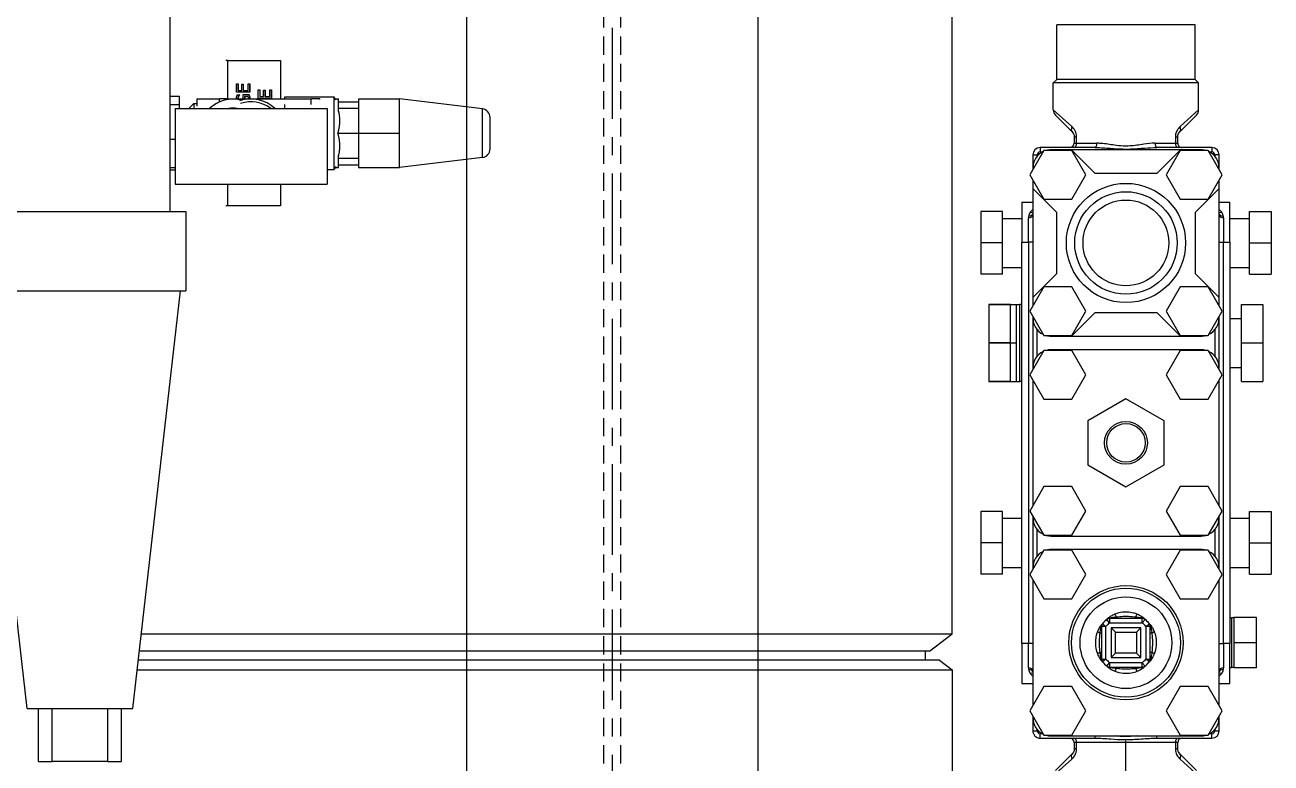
# Model space of a CAD drawing. Header units: inches. Extents: x -883 to 808, y -248 to 1051.
# Drawn here: x -405.73 to -388.59, y 864.91 to 875.06 of the extents above; entities that cross this region are included whole.
import ezdxf

# ---------------------------------------------------------------- set-up
doc = ezdxf.new("R2010")
doc.units = ezdxf.units.IN
doc.header["$MEASUREMENT"] = 0
doc.linetypes.add('CENTER', pattern=[2, 1.25, -0.25, 0.25, -0.25])
doc.linetypes.add('HIDDEN', pattern=[0.375, 0.25, -0.125])
doc.layers.get('0').update_dxf_attribs({"linetype": 'CONTINUOUS'})
doc.layers.add('EQUIPMENT - COMPRESSORS', color=41, linetype='CONTINUOUS')
doc.layers.add('STRUCTUAL', color=8, linetype='CONTINUOUS')

# ---------------------------------------------------------------- blocks, each defined once
blk = doc.blocks.new('A$Cb802d3fd')
for p, q in [((104.964, 41.269), (105.395, 41.269)), ((104.964, 40.973), (104.964, 41.269)), ((105.395, 41.269), (105.826, 41.269)), ((105.395, 40.973), (105.395, 41.269)), ((105.826, 40.973), (105.826, 41.269)), ((106.24, 40.862), (106.24, 41.157)), ((106.24, 41.157), (106.77, 41.157)), ((106.77, 41.157), (107.3, 41.157)), ((106.77, 40.862), (106.77, 41.157)), ((107.3, 40.862), (107.3, 41.157)), ((109.089, 41.269), (109.52, 41.269)), ((109.089, 40.973), (109.089, 41.269)), ((109.52, 41.269), (109.951, 41.269)), ((109.52, 40.973), (109.52, 41.269)), ((109.951, 40.973), (109.951, 41.269)), ((105.395, 40.973), (104.964, 40.973)), ((105.058, 40.703), (105.058, 40.973)), ((105.826, 40.973), (105.395, 40.973)), ((105.733, 40.703), (105.733, 40.973)), ((109.52, 40.973), (109.089, 40.973)), ((109.183, 40.703), (109.183, 40.973)), ((109.951, 40.973), (109.52, 40.973)), ((109.858, 40.703), (109.858, 40.973)), ((110.55, 41.067), (110.55, 40.757)), ((110.895, 41.067), (110.55, 41.067)), ((110.895, 41.067), (110.895, 40.757)), ((111.24, 41.067), (110.895, 41.067)), ((111.24, 41.067), (111.24, 40.757)), ((106.77, 40.862), (106.24, 40.862)), ((106.433, 40.703), (106.433, 40.862)), ((107.3, 40.862), (106.77, 40.862)), ((107.108, 40.703), (107.108, 40.862)), ((105.383, 40.703), (104.833, 40.703)), ((104.833, 40.555), (104.833, 40.703)), ((105.383, 40.615), (105.383, 40.703)), ((105.383, 40.703), (110.908, 40.703)), ((110.55, 40.757), (110.895, 40.757)), ((110.553, 40.757), (110.553, 40.723)), ((110.553, 40.723), (111.238, 40.723)), ((110.553, 40.703), (110.553, 40.723)), ((110.895, 40.757), (111.24, 40.757)), ((111.458, 40.703), (110.908, 40.703)), ((110.908, 40.703), (110.908, 40.615)), ((111.237, 40.703), (111.238, 40.723)), ((111.238, 40.757), (111.238, 40.723)), ((111.458, 40.555), (111.458, 40.703)), ((104.458, 40.597), (104.123, 40.404)), ((104.183, 40.555), (104.183, 40.495)), ((104.364, 40.555), (104.183, 40.555)), ((104.183, 40.495), (104.202, 40.495)), ((104.384, 40.555), (104.364, 40.555)), ((104.792, 40.404), (104.458, 40.597)), ((104.644, 40.555), (104.532, 40.555)), ((106.146, 40.555), (104.644, 40.555)), ((104.971, 40.228), (104.644, 40.555)), ((105.048, 40.615), (105.383, 40.615)), ((105.383, 40.555), (105.383, 40.615)), ((110.908, 40.615), (105.383, 40.615)), ((106.146, 40.555), (105.82, 40.228)), ((106.333, 40.597), (105.998, 40.404)), ((106.259, 40.555), (106.146, 40.555)), ((106.667, 40.404), (106.333, 40.597)), ((106.427, 40.555), (106.407, 40.555)), ((107.114, 40.555), (106.427, 40.555)), ((106.589, 40.495), (106.952, 40.495)), ((107.208, 40.597), (106.873, 40.404)), ((107.134, 40.555), (107.114, 40.555)), ((107.542, 40.404), (107.208, 40.597)), ((109.009, 40.555), (107.282, 40.555)), ((109.083, 40.597), (108.748, 40.404)), ((109.417, 40.404), (109.083, 40.597)), ((109.177, 40.555), (109.157, 40.555)), ((109.864, 40.555), (109.177, 40.555)), ((109.339, 40.495), (109.702, 40.495)), ((109.958, 40.597), (109.623, 40.404)), ((109.884, 40.555), (109.864, 40.555)), ((110.292, 40.404), (109.958, 40.597)), ((111.759, 40.555), (110.032, 40.555)), ((110.908, 40.615), (111.242, 40.615)), ((110.908, 40.555), (110.908, 40.615)), ((111.833, 40.597), (111.498, 40.404)), ((112.167, 40.404), (111.833, 40.597)), ((111.927, 40.555), (111.907, 40.555)), ((112.108, 40.555), (111.927, 40.555)), ((112.089, 40.495), (112.108, 40.495)), ((112.108, 40.495), (112.108, 40.555)), ((104.083, 40.455), (104.143, 40.455)), ((104.083, 40.455), (104.083, 39.698)), ((104.114, 40.305), (104.114, 40.024)), ((104.123, 40.404), (104.123, 40.018)), ((104.143, 40.421), (104.143, 40.455)), ((104.792, 40.018), (104.792, 40.404)), ((105.998, 40.404), (105.998, 40.018)), ((106.667, 40.018), (106.667, 40.404)), ((106.677, 40.024), (106.677, 40.305)), ((106.864, 40.305), (106.864, 38.242)), ((106.873, 40.404), (106.873, 40.018)), ((107.542, 40.018), (107.542, 40.404)), ((108.748, 40.404), (108.748, 40.018)), ((109.417, 40.018), (109.417, 40.404)), ((109.427, 38.242), (109.427, 40.305)), ((109.614, 40.305), (109.614, 38.242)), ((109.623, 40.404), (109.623, 40.018)), ((110.292, 40.018), (110.292, 40.404)), ((111.498, 40.404), (111.498, 40.018)), ((112.208, 40.455), (112.148, 40.455)), ((112.148, 40.455), (112.148, 40.421)), ((112.167, 40.018), (112.167, 40.404)), ((112.177, 38.242), (112.177, 40.305)), ((112.208, 39.698), (112.208, 40.455)), ((102.395, 40.225), (102.395, 38.322)), ((103.145, 40.225), (102.395, 40.225)), ((103.145, 40.225), (103.194, 40.273)), ((103.145, 40.225), (103.145, 38.322)), ((103.194, 40.273), (103.194, 38.273)), ((103.565, 40.273), (103.194, 40.273)), ((103.795, 40.018), (103.565, 40.273)), ((103.636, 40.244), (103.866, 40.014)), ((105.82, 40.228), (104.971, 40.228)), ((112.425, 40.014), (112.655, 40.244)), ((112.725, 40.273), (112.495, 40.018)), ((104.023, 39.985), (103.937, 39.985)), ((103.937, 39.953), (103.937, 39.985)), ((103.937, 39.953), (104.023, 39.953)), ((104.023, 39.953), (104.023, 39.985)), ((104.023, 39.674), (104.023, 39.953)), ((104.114, 40.024), (104.114, 38.523)), ((104.114, 40.024), (104.44, 39.698)), ((104.123, 40.018), (104.458, 39.825)), ((104.458, 39.825), (104.792, 40.018)), ((105.998, 40.018), (106.333, 39.825)), ((106.333, 39.825), (106.667, 40.018)), ((106.35, 39.698), (106.677, 40.024)), ((106.677, 38.523), (106.677, 40.024)), ((106.873, 40.018), (107.208, 39.825)), ((107.208, 39.825), (107.542, 40.018)), ((108.748, 40.018), (109.083, 39.825)), ((109.083, 39.825), (109.417, 40.018)), ((109.623, 40.018), (109.958, 39.825)), ((109.958, 39.825), (110.292, 40.018)), ((111.498, 40.018), (111.833, 39.825)), ((111.833, 39.825), (112.167, 40.018)), ((112.268, 39.985), (112.268, 39.953)), ((112.354, 39.985), (112.268, 39.985)), ((112.268, 39.953), (112.268, 38.594)), ((112.268, 39.953), (112.354, 39.953)), ((112.354, 39.985), (112.354, 39.953)), ((107.842, 39.798), (107.539, 39.273)), ((108.448, 39.798), (107.842, 39.798)), ((108.752, 39.273), (108.448, 39.798)), ((104.44, 39.698), (104.44, 38.849)), ((106.35, 38.849), (106.35, 39.698)), ((110.671, 39.608), (110.671, 39.548)), ((111.12, 39.608), (110.671, 39.608)), ((110.762, 39.629), (110.762, 39.608)), ((111.028, 39.629), (111.028, 39.608)), ((111.12, 39.548), (111.12, 39.608)), ((112.208, 39.698), (112.177, 39.698)), ((110.62, 39.498), (110.56, 39.498)), ((110.56, 39.498), (110.56, 39.049)), ((110.574, 39.536), (110.62, 39.498)), ((110.62, 39.049), (110.62, 39.498)), ((110.671, 39.548), (110.633, 39.595)), ((110.671, 39.548), (111.12, 39.548)), ((110.692, 39.476), (110.692, 39.07)), ((110.692, 39.476), (110.752, 39.416)), ((111.098, 39.476), (110.692, 39.476)), ((111.038, 39.416), (111.098, 39.476)), ((111.098, 39.07), (111.098, 39.476)), ((111.158, 39.595), (111.12, 39.548)), ((111.17, 39.498), (111.217, 39.536)), ((111.17, 39.498), (111.17, 39.049)), ((111.23, 39.498), (111.17, 39.498)), ((111.23, 39.049), (111.23, 39.498)), ((107.539, 39.273), (107.842, 38.748)), ((108.448, 38.748), (108.752, 39.273)), ((110.54, 39.406), (110.56, 39.406)), ((110.752, 39.13), (110.752, 39.416)), ((110.752, 39.416), (111.038, 39.416)), ((111.038, 39.416), (111.038, 39.13)), ((111.251, 39.406), (111.23, 39.406)), ((110.54, 39.141), (110.56, 39.141)), ((110.752, 39.13), (110.692, 39.07)), ((111.038, 39.13), (110.752, 39.13)), ((111.038, 39.13), (111.098, 39.07)), ((111.251, 39.141), (111.23, 39.141)), ((110.56, 39.049), (110.62, 39.049)), ((110.62, 39.049), (110.574, 39.011)), ((110.633, 38.952), (110.671, 38.998)), ((111.12, 38.998), (110.671, 38.998)), ((110.671, 38.998), (110.671, 38.938)), ((110.671, 38.938), (111.12, 38.938)), ((110.692, 39.07), (111.098, 39.07)), ((110.762, 38.918), (110.762, 38.938)), ((111.028, 38.918), (111.028, 38.938)), ((111.12, 38.998), (111.158, 38.952)), ((111.12, 38.938), (111.12, 38.998)), ((111.217, 39.011), (111.17, 39.049)), ((111.17, 39.049), (111.23, 39.049)), ((104.023, 38.594), (104.023, 38.873)), ((104.083, 38.849), (104.083, 38.092)), ((104.44, 38.849), (104.114, 38.523)), ((106.677, 38.523), (106.35, 38.849)), ((107.842, 38.748), (108.448, 38.748)), ((112.208, 38.849), (112.177, 38.849)), ((112.208, 38.092), (112.208, 38.849)), ((104.023, 38.594), (103.937, 38.594)), ((103.937, 38.562), (103.937, 38.594)), ((104.023, 38.562), (104.023, 38.594)), ((104.458, 38.722), (104.123, 38.529)), ((104.792, 38.529), (104.458, 38.722)), ((106.333, 38.722), (105.998, 38.529)), ((106.667, 38.529), (106.333, 38.722)), ((107.208, 38.722), (106.873, 38.529)), ((107.542, 38.529), (107.208, 38.722)), ((109.083, 38.722), (108.748, 38.529)), ((109.417, 38.529), (109.083, 38.722)), ((109.958, 38.722), (109.623, 38.529)), ((110.292, 38.529), (109.958, 38.722)), ((111.833, 38.722), (111.498, 38.529)), ((112.167, 38.529), (111.833, 38.722)), ((112.268, 38.594), (112.268, 38.562)), ((112.354, 38.594), (112.268, 38.594)), ((112.354, 38.594), (112.354, 38.562)), ((103.565, 38.273), (103.795, 38.529)), ((103.866, 38.533), (103.636, 38.303)), ((103.937, 38.562), (104.023, 38.562)), ((104.114, 38.523), (104.114, 38.242)), ((104.123, 38.529), (104.123, 38.143)), ((104.792, 38.143), (104.792, 38.529)), ((105.998, 38.529), (105.998, 38.143)), ((106.667, 38.143), (106.667, 38.529)), ((106.677, 38.242), (106.677, 38.523)), ((106.873, 38.529), (106.873, 38.143)), ((107.542, 38.143), (107.542, 38.529)), ((108.748, 38.529), (108.748, 38.143)), ((109.417, 38.143), (109.417, 38.529)), ((109.623, 38.529), (109.623, 38.143)), ((110.292, 38.143), (110.292, 38.529)), ((111.498, 38.529), (111.498, 38.143)), ((112.167, 38.143), (112.167, 38.529)), ((112.268, 38.562), (112.354, 38.562)), ((112.655, 38.303), (112.425, 38.533)), ((112.495, 38.529), (112.725, 38.273)), ((103.145, 38.322), (102.395, 38.322)), ((103.145, 38.322), (103.194, 38.273)), ((103.565, 38.273), (103.194, 38.273)), ((104.644, 37.992), (104.971, 38.318)), ((104.971, 38.318), (105.82, 38.318)), ((105.82, 38.318), (106.146, 37.992)), ((104.083, 38.092), (104.143, 38.092)), ((104.123, 38.143), (104.458, 37.95)), ((104.143, 38.092), (104.143, 38.126)), ((104.458, 37.95), (104.792, 38.143)), ((105.998, 38.143), (106.333, 37.95)), ((106.333, 37.95), (106.667, 38.143)), ((106.873, 38.143), (107.208, 37.95)), ((107.208, 37.95), (107.542, 38.143)), ((108.748, 38.143), (109.083, 37.95)), ((109.083, 37.95), (109.417, 38.143)), ((109.623, 38.143), (109.958, 37.95)), ((109.958, 37.95), (110.292, 38.143)), ((111.498, 38.143), (111.833, 37.95)), ((111.833, 37.95), (112.167, 38.143)), ((112.148, 38.126), (112.148, 38.092)), ((112.208, 38.092), (112.148, 38.092)), ((104.183, 37.992), (104.183, 38.052)), ((104.202, 38.052), (104.183, 38.052)), ((104.183, 37.992), (104.364, 37.992)), ((104.364, 37.992), (104.384, 37.992)), ((104.532, 37.992), (104.644, 37.992)), ((104.644, 37.992), (106.146, 37.992)), ((104.833, 37.843), (104.833, 37.992)), ((105.383, 37.932), (105.048, 37.932)), ((105.383, 37.992), (105.383, 37.932)), ((105.383, 37.932), (110.908, 37.932)), ((105.383, 37.843), (105.383, 37.932)), ((106.146, 37.992), (106.259, 37.992)), ((106.407, 37.992), (106.427, 37.992)), ((106.427, 37.992), (107.114, 37.992)), ((106.952, 38.052), (106.589, 38.052)), ((107.114, 37.992), (107.134, 37.992)), ((107.282, 37.992), (109.009, 37.992)), ((109.157, 37.992), (109.177, 37.992)), ((109.177, 37.992), (109.864, 37.992)), ((109.702, 38.052), (109.339, 38.052)), ((109.864, 37.992), (109.884, 37.992)), ((110.032, 37.992), (111.759, 37.992)), ((110.908, 37.992), (110.908, 37.932)), ((111.242, 37.932), (110.908, 37.932)), ((110.908, 37.932), (110.908, 37.843)), ((111.458, 37.843), (111.458, 37.992)), ((111.907, 37.992), (111.927, 37.992)), ((111.927, 37.992), (112.108, 37.992)), ((112.108, 38.052), (112.089, 38.052)), ((112.108, 37.992), (112.108, 38.052)), ((104.833, 37.843), (105.383, 37.843)), ((105.058, 37.573), (105.058, 37.843)), ((110.908, 37.843), (105.383, 37.843)), ((105.733, 37.573), (105.733, 37.843)), ((106.241, 37.843), (106.24, 37.813)), ((107.301, 37.813), (106.24, 37.813)), ((106.24, 37.769), (106.24, 37.813)), ((106.487, 37.769), (106.24, 37.769)), ((106.24, 37.389), (106.24, 37.769)), ((106.24, 37.769), (106.24, 37.769)), ((106.524, 37.769), (106.487, 37.769)), ((106.77, 37.769), (106.524, 37.769)), ((107.017, 37.769), (106.77, 37.769)), ((106.77, 37.389), (106.77, 37.769)), ((107.054, 37.769), (107.017, 37.769)), ((107.3, 37.769), (107.054, 37.769)), ((107.3, 37.843), (107.301, 37.813)), ((107.3, 37.389), (107.3, 37.769)), ((107.301, 37.769), (107.3, 37.769)), ((107.301, 37.769), (107.301, 37.813)), ((109.183, 37.573), (109.183, 37.843)), ((109.858, 37.573), (109.858, 37.843)), ((110.908, 37.843), (111.458, 37.843)), ((105.395, 37.573), (104.964, 37.573)), ((104.964, 37.573), (104.964, 37.277)), ((105.826, 37.573), (105.395, 37.573)), ((105.395, 37.573), (105.395, 37.277)), ((105.826, 37.573), (105.826, 37.277)), ((106.77, 37.684), (106.24, 37.684)), ((106.24, 37.684), (106.24, 37.389)), ((107.3, 37.684), (106.77, 37.684)), ((106.77, 37.684), (106.77, 37.389)), ((107.3, 37.684), (107.3, 37.389)), ((109.52, 37.573), (109.089, 37.573)), ((109.089, 37.573), (109.089, 37.277)), ((109.951, 37.573), (109.52, 37.573)), ((109.52, 37.573), (109.52, 37.277)), ((109.951, 37.573), (109.951, 37.277)), ((106.24, 37.389), (106.77, 37.389)), ((106.24, 37.389), (106.77, 37.389)), ((106.77, 37.389), (107.3, 37.389)), ((106.77, 37.389), (107.3, 37.389)), ((104.964, 37.277), (105.395, 37.277)), ((105.395, 37.277), (105.826, 37.277)), ((109.089, 37.277), (109.52, 37.277)), ((109.52, 37.277), (109.951, 37.277)), ((110.771, 36.884), (101.739, 36.884)), ((110.771, 36.884), (101.739, 36.884)), ((110.771, 36.884), (101.739, 36.884)), ((110.771, 25.729), (110.771, 36.884)), ((110.771, 25.729), (110.771, 36.884)), ((111.011, 36.572), (110.771, 36.884)), ((110.771, 25.729), (110.771, 36.884)), ((111.011, 36.572), (110.771, 36.884)), ((111.135, 36.709), (111.27, 36.884)), ((111.27, 25.673), (111.27, 36.884)), ((111.27, 36.884), (113.135, 36.884)), ((111.27, 25.673), (111.27, 36.884)), ((111.27, 36.884), (113.136, 36.884)), ((111.27, 25.673), (111.27, 36.884)), ((111.27, 36.884), (113.136, 36.884)), ((111.135, 36.709), (111.135, 25.688)), ((111.011, 36.572), (111.011, 25.702)), ((111.011, 36.572), (111.011, 25.702)), ((111.011, 36.509), (111.135, 36.509)), ((111.011, 36.509), (111.135, 36.509)), ((111.011, 36.509), (111.135, 36.509)), ((104.102, 30.525), (103.669, 30.525)), ((103.552, 30.421), (103.413, 29.28)), ((104.22, 30.421), (103.552, 30.421)), ((104.22, 30.421), (104.358, 29.28)), ((103.65, 29.28), (103.413, 29.28)), ((103.413, 28.714), (103.413, 29.28)), ((103.886, 29.28), (103.65, 29.28)), ((104.122, 29.28), (103.886, 29.28)), ((103.886, 28.714), (103.886, 29.28)), ((104.358, 29.28), (104.122, 29.28)), ((104.358, 28.714), (104.358, 29.28)), ((103.413, 28.714), (103.886, 28.714)), ((103.453, 28.439), (103.453, 28.714)), ((103.542, 28.439), (103.542, 28.714)), ((103.886, 28.432), (103.886, 28.714)), ((103.886, 28.714), (104.358, 28.714)), ((104.23, 28.439), (104.23, 28.714)), ((104.319, 28.439), (104.319, 28.714)), ((103.43, 28.402), (103.386, 28.379)), ((104.386, 28.379), (103.386, 28.379)), ((103.386, 27.701), (103.386, 28.379)), ((103.586, 28.439), (103.413, 28.439)), ((103.413, 28.394), (103.413, 28.439)), ((104.358, 28.439), (104.186, 28.439)), ((104.341, 28.402), (104.386, 28.379)), ((104.358, 28.394), (104.358, 28.439)), ((104.386, 28.283), (104.386, 28.379)), ((103.423, 28.183), (103.413, 28.183)), ((103.413, 28.183), (103.413, 28.065)), ((103.546, 26.193), (103.546, 28.283)), ((103.546, 28.283), (104.586, 28.283)), ((104.586, 26.193), (104.586, 28.283)), ((103.492, 28.065), (103.413, 28.065)), ((103.413, 27.238), (103.413, 28.065)), ((102.886, 27.641), (103.413, 27.641)), ((102.886, 26.917), (102.886, 27.641)), ((103.413, 27.701), (103.386, 27.701)), ((103.546, 27.701), (103.492, 27.701)), ((104.586, 27.641), (104.886, 27.641)), ((104.886, 27.641), (104.886, 26.917)), ((103.289, 27.519), (103.406, 27.519)), ((103.289, 27.498), (103.289, 27.519)), ((103.289, 27.516), (103.406, 27.516)), ((103.381, 27.498), (103.289, 27.498)), ((103.295, 27.43), (103.381, 27.43)), ((103.295, 27.409), (103.295, 27.43)), ((103.381, 27.43), (103.381, 27.498)), ((103.381, 27.43), (103.381, 27.428)), ((103.406, 27.519), (103.406, 27.337)), ((103.54, 27.559), (103.531, 27.559)), ((103.289, 27.359), (103.381, 27.359)), ((103.289, 27.337), (103.289, 27.359)), ((103.289, 27.356), (103.381, 27.356)), ((103.406, 27.337), (103.289, 27.337)), ((103.295, 27.428), (103.381, 27.428)), ((103.381, 27.409), (103.295, 27.409)), ((103.381, 27.359), (103.381, 27.409)), ((103.381, 27.359), (103.381, 27.356)), ((103.205, 27.22), (103.322, 27.22)), ((103.205, 27.199), (103.205, 27.22)), ((103.205, 27.217), (103.322, 27.217)), ((103.297, 27.199), (103.205, 27.199)), ((103.211, 27.131), (103.297, 27.131)), ((103.211, 27.11), (103.211, 27.131)), ((103.211, 27.129), (103.297, 27.129)), ((103.297, 27.11), (103.211, 27.11)), ((103.297, 27.131), (103.297, 27.199)), ((103.297, 27.131), (103.297, 27.129)), ((103.297, 27.06), (103.297, 27.11)), ((103.322, 27.22), (103.322, 27.038)), ((103.354, 27.129), (103.354, 27.208)), ((103.413, 27.129), (103.354, 27.129)), ((103.378, 27.197), (103.378, 27.15)), ((103.378, 27.15), (103.413, 27.15)), ((103.378, 27.15), (103.378, 27.147)), ((103.378, 27.147), (103.413, 27.147)), ((103.382, 27.218), (103.382, 27.216)), ((103.413, 26.923), (103.413, 27.238)), ((103.413, 26.917), (102.886, 26.917)), ((102.886, 26.917), (102.886, 26.889)), ((103.205, 27.06), (103.297, 27.06)), ((103.205, 27.038), (103.205, 27.06)), ((103.205, 27.057), (103.297, 27.057)), ((103.322, 27.038), (103.205, 27.038)), ((103.297, 27.06), (103.297, 27.057)), ((103.355, 27.08), (103.357, 27.08)), ((103.355, 27.051), (103.355, 27.08)), ((103.355, 27.077), (103.357, 27.077)), ((103.357, 27.08), (103.357, 27.077)), ((103.38, 27.065), (103.38, 27.062)), ((103.421, 26.923), (103.413, 26.923)), ((103.413, 26.923), (103.413, 26.805)), ((104.886, 26.917), (104.586, 26.917)), ((104.886, 26.917), (104.886, 26.889)), ((103.454, 26.805), (103.413, 26.805)), ((103.413, 26.49), (103.413, 26.805)), ((103.413, 26.49), (103.514, 26.49)), ((103.478, 26.451), (103.478, 26.49)), ((103.478, 26.451), (103.546, 26.451)), ((103.546, 26.383), (103.478, 26.451)), ((103.438, 26.254), (103.378, 26.254)), ((103.378, 26.254), (103.378, 26.121)), ((103.496, 26.254), (103.438, 26.254)), ((103.546, 26.254), (103.496, 26.254)), ((103.496, 26.254), (103.496, 26.121)), ((104.963, 23.43), (104.963, 26.34)), ((104.963, 26.34), (106.055, 26.34)), ((106.055, 23.43), (106.055, 26.34)), ((111.802, 25.612), (106.055, 26.267)), ((101.423, 26.121), (104.963, 26.121)), ((103.546, 26.193), (104.586, 26.193)), ((103.973, 26.193), (103.973, 26.121)), ((104.363, 26.193), (104.363, 26.121)), ((104.393, 26.193), (104.393, 26.121)), ((111.802, 25.399), (111.802, 25.612)), ((112.529, 25.454), (111.802, 25.454)), ((111.802, 24.37), (111.802, 25.399)), ((112.529, 25.266), (112.529, 25.454)), ((112.529, 25.266), (111.802, 25.266)), ((112.529, 25.266), (112.529, 24.503)), ((112.529, 24.503), (111.802, 24.503)), ((111.802, 24.157), (111.802, 24.37)), ((112.529, 24.315), (112.529, 24.503)), ((112.529, 24.315), (111.802, 24.315)), ((111.802, 24.157), (106.055, 23.502))]:
    blk.add_line(p, q)
at = {"ltscale": 0.456542}
blk.add_line((120.15, 39.273), (112.246, 39.273), dxfattribs=at)
for centre, radius in [((105.395, 39.273), 0.82), ((105.395, 39.273), 0.705), ((110.895, 39.273), 0.786), ((110.895, 39.273), 0.75), ((105.395, 39.273), 0.59), ((110.895, 39.273), 0.631), ((108.145, 39.273), 0.295), ((108.145, 39.273), 0.265)]:
    blk.add_circle(centre, radius)
for centre, radius, start, end in [((104.183, 40.455), 0.1, 90, 180), ((104.364, 40.305), 0.25, 90, 154.2771), ((104.183, 40.455), 0.04, 90, 180), ((106.427, 40.305), 0.25, 25.7229, 90), ((107.114, 40.305), 0.25, 90, 154.2771), ((109.177, 40.305), 0.25, 25.7229, 90), ((109.864, 40.305), 0.25, 90, 154.2771), ((111.927, 40.305), 0.25, 25.7229, 90), ((112.108, 40.455), 0.1, 0, 90), ((112.108, 40.455), 0.04, 0, 90), ((104.364, 40.305), 0.25, 164.4898, 180), ((106.427, 40.305), 0.25, 0, 15.5102), ((107.114, 40.305), 0.25, 164.4898, 180), ((109.177, 40.305), 0.25, 0, 15.5102), ((109.864, 40.305), 0.25, 164.4898, 180), ((111.927, 40.305), 0.25, 0, 15.5102), ((103.565, 40.173), 0.1, 45, 90), ((104.023, 40.045), 0.06, 270, 0), ((112.268, 40.045), 0.06, 180, 270), ((110.671, 39.548), 0.06, 90, 129.2269), ((111.12, 39.548), 0.06, 50.7731, 90), ((110.62, 39.498), 0.06, 140.7731, 180), ((110.895, 39.273), 0.415, 128.6516, 141.3484), ((110.895, 39.273), 0.415, 129.2269, 140.7731), ((110.895, 39.273), 0.355, 129.2269, 140.7731), ((110.895, 39.273), 0.355, 39.2269, 50.7731), ((110.895, 39.273), 0.415, 38.6516, 51.3484), ((110.895, 39.273), 0.415, 39.2269, 50.7731), ((111.17, 39.498), 0.06, 0, 39.2269), ((110.62, 39.049), 0.06, 180, 219.2269), ((110.895, 39.273), 0.415, 218.6516, 231.3484), ((110.895, 39.273), 0.415, 219.2269, 230.7731), ((110.895, 39.273), 0.355, 219.2269, 230.7731), ((110.671, 38.998), 0.06, 230.7731, 270), ((110.895, 39.273), 0.355, 309.2269, 320.7731), ((111.12, 38.998), 0.06, 270, 309.2269), ((110.895, 39.273), 0.415, 308.6516, 321.3484), ((110.895, 39.273), 0.415, 309.2269, 320.7731), ((111.17, 39.049), 0.06, 320.7731, 0), ((104.023, 38.502), 0.06, 0, 90), ((112.268, 38.502), 0.06, 90, 180), ((103.565, 38.373), 0.1, 270, 315), ((104.364, 38.242), 0.25, 180, 195.5102), ((106.427, 38.242), 0.25, 344.4898, 0), ((107.114, 38.242), 0.25, 180, 195.5102), ((109.177, 38.242), 0.25, 344.4898, 0), ((109.864, 38.242), 0.25, 180, 195.5102), ((111.927, 38.242), 0.25, 344.4898, 0), ((104.183, 38.092), 0.1, 180, 270), ((104.364, 38.242), 0.25, 205.7229, 270), ((104.183, 38.092), 0.04, 180, 270), ((106.427, 38.242), 0.25, 270, 334.2771), ((107.114, 38.242), 0.25, 205.7229, 270), ((109.177, 38.242), 0.25, 270, 334.2771), ((109.864, 38.242), 0.25, 205.7229, 270), ((111.927, 38.242), 0.25, 270, 334.2771), ((112.108, 38.092), 0.1, 270, 0), ((112.108, 38.092), 0.04, 270, 0), ((103.669, 30.407), 0.118, 90, 173.0709), ((104.102, 30.407), 0.118, 6.9291, 90), ((103.886, 27.238), 0.472, 136.027, 199.4832), ((103.886, 27.238), 0.434, 141.5059, 199.5131), ((103.886, 26.989), 0.47, 165.2704, 223.6637), ((103.886, 26.989), 0.345, 170.2335, 189.7665)]:
    blk.add_arc(centre, radius, start, end)
for centre, major_axis, ratio, start_param, end_param in [((104.928, 40.591), (-0.0317, 0.051), 0.68821, 3.603553, 4.308421), ((104.985, 40.612), (0.0104, -0.0591), 0.646296, 0.139851, 1.457526), ((105.012, 40.615), (0, -0.06), 0.608472, 0, 1.570796), ((111.279, 40.615), (0, -0.06), 0.608472, 4.712389, 6.283185), ((111.306, 40.612), (-0.0104, -0.0591), 0.646296, 4.825659, 6.143335), ((111.362, 40.591), (-0.0317, -0.051), 0.68821, 5.116357, 5.821225), ((103.795, 39.943), (0.0707, 0.0707), 0.618905, 0, 1.016592), ((104.023, 39.993), (0.06, 0), 0.679167, 4.712389, 6.283185), ((112.268, 39.993), (-0.06, 0), 0.679167, 0, 1.570796), ((112.495, 39.943), (-0.0707, 0.0707), 0.618905, 5.266594, 6.283185), ((104.023, 39.698), (0.06, 0), 0.400553, 4.712389, 6.283185), ((110.672, 39.549), (-0.0378, 0.0466), 0.980024, 5.655334, 6.283185), ((110.673, 39.551), (-0.0559, 0.0218), 0.97123, 5.203104, 5.74597), ((110.762, 39.609), (-0.023, 0.0554), 0.129301, 5.014879, 6.159973), ((111.028, 39.609), (0.023, 0.0554), 0.129301, 0.123213, 1.268306), ((111.119, 39.549), (0.0378, 0.0466), 0.980024, 0, 0.627851), ((111.117, 39.551), (0.0559, 0.0218), 0.97123, 0.537215, 1.080081), ((110.618, 39.496), (-0.0218, 0.0559), 0.97123, 0.537215, 1.080081), ((110.62, 39.497), (-0.0466, 0.0378), 0.980024, 0, 0.627851), ((111.171, 39.497), (0.0466, 0.0378), 0.980024, 5.655334, 6.283185), ((111.173, 39.496), (0.0218, 0.0559), 0.97123, 5.203104, 5.74597), ((110.559, 39.406), (-0.0554, 0.023), 0.129301, 0.123213, 1.268306), ((111.231, 39.406), (0.0554, 0.023), 0.129301, 5.014879, 6.159973), ((110.559, 39.141), (-0.0554, -0.023), 0.129301, 5.014879, 6.159973), ((111.231, 39.141), (0.0554, -0.023), 0.129301, 0.123213, 1.268306), ((110.618, 39.051), (-0.0218, -0.0559), 0.97123, 5.203104, 5.74597), ((110.62, 39.05), (-0.0466, -0.0378), 0.980024, 5.655334, 6.283185), ((110.672, 38.998), (-0.0378, -0.0466), 0.980024, 0, 0.627851), ((110.673, 38.996), (-0.0559, -0.0218), 0.97123, 0.537215, 1.080081), ((110.762, 38.938), (-0.023, -0.0554), 0.129301, 0.123213, 1.268306), ((111.028, 38.938), (0.023, -0.0554), 0.129301, 5.014879, 6.159973), ((111.119, 38.998), (0.0378, -0.0466), 0.980024, 5.655334, 6.283185), ((111.117, 38.996), (0.0559, -0.0218), 0.97123, 5.203104, 5.74597), ((111.171, 39.05), (0.0466, -0.0378), 0.980024, 0, 0.627851), ((111.173, 39.051), (0.0218, -0.0559), 0.97123, 0.537215, 1.080081), ((104.023, 38.849), (0.06, 0), 0.400553, 0, 1.570796), ((104.023, 38.554), (0.06, 0), 0.679167, 0, 1.570796), ((112.268, 38.554), (-0.06, 0), 0.679167, 4.712389, 6.283185), ((103.795, 38.604), (0.0707, -0.0707), 0.618905, 5.266594, 6.283185), ((112.495, 38.604), (-0.0707, -0.0707), 0.618905, 0, 1.016592), ((104.928, 37.956), (0.0317, 0.051), 0.68821, 5.116357, 5.821225), ((104.985, 37.935), (0.0104, 0.0591), 0.646296, 4.825659, 6.143335), ((105.012, 37.932), (0, 0.06), 0.608472, 4.712389, 6.283185), ((111.279, 37.932), (0, 0.06), 0.608472, 0, 1.570796), ((111.306, 37.935), (-0.0104, 0.0591), 0.646296, 0.139851, 1.457526), ((111.362, 37.956), (0.0317, -0.051), 0.68821, 3.603553, 4.308421)]:
    blk.add_ellipse(centre, major_axis=major_axis, ratio=ratio, start_param=start_param, end_param=end_param)
for points, degree, knots in [([(104.973, 40.591), (104.963, 40.584), (104.954, 40.576), (104.943, 40.563), (104.939, 40.559), (104.937, 40.555)], 3, [-0.3860139, -0.3860139, -0.3860139, -0.3860139, -0.2497193, -0.2497193, -0.197804, -0.197804, -0.197804, -0.197804]), ([(105.024, 40.612), (105.018, 40.611), (105.011, 40.609), (104.994, 40.603), (104.983, 40.598), (104.973, 40.591)], 3, [-3.1944843, -3.1944843, -3.1944843, -3.1944843, -3.1213505, -3.1213505, -2.9847717, -2.9847717, -2.9847717, -2.9847717]), ([(105.048, 40.615), (105.044, 40.615), (105.04, 40.615), (105.032, 40.614), (105.028, 40.613), (105.024, 40.612)], 3, [-0.08723393, -0.08723393, -0.08723393, -0.08723393, -0.04361696, -0.04361696, 0, 0, 0, 0]), ([(111.318, 40.591), (111.31, 40.596), (111.302, 40.6), (111.285, 40.608), (111.276, 40.611), (111.266, 40.612)], 3, [-0.2097111, -0.2097111, -0.2097111, -0.2097111, -0.1048556, -0.1048556, 0, 0, 0, 0]), ([(111.354, 40.555), (111.349, 40.562), (111.343, 40.568), (111.331, 40.58), (111.325, 40.586), (111.318, 40.591)], 3, [0.1978051, 0.1978051, 0.1978051, 0.1978051, 0.2895534, 0.2895534, 0.3860712, 0.3860712, 0.3860712, 0.3860712]), ([(103.795, 40.018), (103.802, 40.01), (103.81, 40.002), (103.832, 39.984), (103.848, 39.975), (103.879, 39.962), (103.893, 39.957), (103.918, 39.953), (103.927, 39.953), (103.937, 39.953)], 3, [-0.4348178, -0.4348178, -0.4348178, -0.4348178, -0.3390645, -0.3390645, -0.1883692, -0.1883692, -0.0724497, -0.0724497, 0, 0, 0, 0]), ([(103.937, 39.985), (103.932, 39.985), (103.927, 39.985), (103.915, 39.987), (103.908, 39.989), (103.892, 39.995), (103.885, 39.999), (103.873, 40.007), (103.87, 40.011), (103.866, 40.014)], 3, [0, 0, 0, 0, 0.0724497, 0.0724497, 0.1883692, 0.1883692, 0.3390645, 0.3390645, 0.4348178, 0.4348178, 0.4348178, 0.4348178]), ([(112.354, 39.953), (112.384, 39.953), (112.415, 39.961), (112.462, 39.986), (112.481, 40.001), (112.495, 40.018)], 3, [-0.4348208, -0.4348208, -0.4348208, -0.4348208, -0.2027378, -0.2027378, 0, 0, 0, 0]), ([(112.425, 40.014), (112.417, 40.007), (112.408, 40), (112.384, 39.988), (112.369, 39.985), (112.354, 39.985)], 3, [0, 0, 0, 0, 0.2027378, 0.2027378, 0.4348208, 0.4348208, 0.4348208, 0.4348208]), ([(104.023, 39.674), (104.023, 39.623), (104.029, 39.571), (104.046, 39.455), (104.057, 39.391), (104.062, 39.295), (104.063, 39.264), (104.059, 39.193), (104.055, 39.154), (104.041, 39.053), (104.03, 38.991), (104.024, 38.911), (104.023, 38.892), (104.023, 38.873)], 3, [-2.230263, -2.230263, -2.230263, -2.230263, -1.782691, -1.782691, -1.256488, -1.256488, -1.004445, -1.004445, -0.687638, -0.687638, -0.168368, -0.168368, 0, 0, 0, 0]), ([(104.083, 38.849), (104.083, 38.869), (104.083, 38.89), (104.087, 38.974), (104.092, 39.04), (104.099, 39.147), (104.101, 39.188), (104.103, 39.263), (104.103, 39.296), (104.1, 39.398), (104.094, 39.466), (104.086, 39.589), (104.083, 39.644), (104.083, 39.698)], 3, [0, 0, 0, 0, 0.168368, 0.168368, 0.687638, 0.687638, 1.004445, 1.004445, 1.256488, 1.256488, 1.782691, 1.782691, 2.230263, 2.230263, 2.230263, 2.230263]), ([(110.74, 39.665), (110.731, 39.661), (110.721, 39.656), (110.704, 39.648), (110.696, 39.643), (110.682, 39.635), (110.676, 39.632), (110.666, 39.624), (110.661, 39.621), (110.653, 39.615), (110.65, 39.613), (110.644, 39.608), (110.642, 39.605), (110.638, 39.601), (110.637, 39.599), (110.636, 39.598)], 3, [0, 0, 0, 0, 0.0695905, 0.0695905, 0.1288537, 0.1288537, 0.1750899, 0.1750899, 0.2154398, 0.2154398, 0.2432963, 0.2432963, 0.2781151, 0.2781151, 0.3187351, 0.3187351, 0.3187351, 0.3187351]), ([(110.665, 39.609), (110.664, 39.61), (110.662, 39.61), (110.661, 39.612), (110.66, 39.612), (110.662, 39.614), (110.665, 39.614), (110.675, 39.616), (110.681, 39.617), (110.694, 39.619), (110.701, 39.62), (110.716, 39.623), (110.725, 39.624), (110.743, 39.626), (110.753, 39.628), (110.762, 39.629)], 3, [-0.3187351, -0.3187351, -0.3187351, -0.3187351, -0.2781151, -0.2781151, -0.2432963, -0.2432963, -0.2154398, -0.2154398, -0.1750899, -0.1750899, -0.1288537, -0.1288537, -0.0695905, -0.0695905, 0, 0, 0, 0]), ([(110.668, 39.609), (110.668, 39.609), (110.667, 39.609), (110.667, 39.609), (110.666, 39.609), (110.665, 39.609)], 3, [-0.02853863, -0.02853863, -0.02853863, -0.02853863, -0.01504374, -0.01504374, 0, 0, 0, 0]), ([(110.671, 39.608), (110.67, 39.608), (110.669, 39.609), (110.668, 39.609), (110.668, 39.609), (110.668, 39.609)], 3, [0, 0, 0, 0, 0.02997979, 0.02997979, 0.03282095, 0.03282095, 0.03282095, 0.03282095]), ([(111.05, 39.665), (111.049, 39.665), (111.048, 39.666), (111.011, 39.681), (110.972, 39.69), (110.896, 39.697), (110.858, 39.695), (110.793, 39.683), (110.766, 39.675), (110.74, 39.665)], 3, [0.5547418, 0.5547418, 0.5547418, 0.5547418, 0.5624937, 0.5624937, 0.81713, 0.81713, 1.0635787, 1.0635787, 1.2468482, 1.2468482, 1.2468482, 1.2468482]), ([(110.762, 39.629), (110.784, 39.632), (110.808, 39.634), (110.863, 39.637), (110.896, 39.638), (110.962, 39.636), (110.995, 39.633), (111.026, 39.629), (111.027, 39.629), (111.028, 39.629)], 3, [-1.2468482, -1.2468482, -1.2468482, -1.2468482, -1.0635787, -1.0635787, -0.81713, -0.81713, -0.5624937, -0.5624937, -0.5547418, -0.5547418, -0.5547418, -0.5547418]), ([(111.028, 39.629), (111.039, 39.628), (111.05, 39.626), (111.073, 39.623), (111.085, 39.621), (111.097, 39.619), (111.104, 39.618), (111.112, 39.617), (111.124, 39.615), (111.128, 39.614), (111.131, 39.612), (111.13, 39.612), (111.128, 39.61), (111.127, 39.61), (111.125, 39.609)], 3, [0, 0, 0, 0, 0.0796818, 0.0796818, 0.1593635, 0.1593635, 0.1593635, 0.2104749, 0.2104749, 0.2432886, 0.2432886, 0.2775531, 0.2775531, 0.3187271, 0.3187271, 0.3187271, 0.3187271]), ([(111.155, 39.598), (111.154, 39.599), (111.153, 39.601), (111.149, 39.605), (111.146, 39.608), (111.14, 39.613), (111.137, 39.616), (111.127, 39.623), (111.12, 39.627), (111.114, 39.632), (111.104, 39.638), (111.094, 39.644), (111.072, 39.655), (111.061, 39.66), (111.05, 39.665)], 3, [-0.3187271, -0.3187271, -0.3187271, -0.3187271, -0.2775531, -0.2775531, -0.2432886, -0.2432886, -0.2104749, -0.2104749, -0.1593635, -0.1593635, -0.1593635, -0.0796818, -0.0796818, 0, 0, 0, 0]), ([(111.123, 39.609), (111.122, 39.609), (111.122, 39.609), (111.121, 39.609), (111.12, 39.608), (111.12, 39.608)], 3, [0, 0, 0, 0, 0.01640663, 0.01640663, 0.03281325, 0.03281325, 0.03281325, 0.03281325]), ([(112.208, 38.849), (112.208, 38.918), (112.213, 38.99), (112.223, 39.126), (112.227, 39.19), (112.228, 39.292), (112.227, 39.331), (112.223, 39.407), (112.221, 39.445), (112.213, 39.557), (112.208, 39.629), (112.208, 39.698)], 3, [0, 0, 0, 0, 0.569224, 0.569224, 1.035525, 1.035525, 1.316902, 1.316902, 1.59828, 1.59828, 2.168203, 2.168203, 2.168203, 2.168203]), ([(110.571, 39.533), (110.57, 39.532), (110.568, 39.531), (110.564, 39.527), (110.561, 39.525), (110.556, 39.518), (110.553, 39.515), (110.546, 39.505), (110.541, 39.499), (110.537, 39.492), (110.531, 39.482), (110.525, 39.472), (110.514, 39.45), (110.509, 39.44), (110.504, 39.428)], 3, [-0.3187271, -0.3187271, -0.3187271, -0.3187271, -0.2775531, -0.2775531, -0.2432886, -0.2432886, -0.2104749, -0.2104749, -0.1593635, -0.1593635, -0.1593635, -0.0796818, -0.0796818, 0, 0, 0, 0]), ([(110.54, 39.406), (110.541, 39.417), (110.543, 39.428), (110.546, 39.451), (110.548, 39.463), (110.55, 39.475), (110.551, 39.482), (110.552, 39.49), (110.554, 39.502), (110.555, 39.506), (110.556, 39.509), (110.557, 39.508), (110.558, 39.506), (110.559, 39.505), (110.559, 39.503)], 3, [0, 0, 0, 0, 0.0796818, 0.0796818, 0.1593635, 0.1593635, 0.1593635, 0.2104749, 0.2104749, 0.2432886, 0.2432886, 0.2775531, 0.2775531, 0.3187271, 0.3187271, 0.3187271, 0.3187271]), ([(110.56, 39.501), (110.56, 39.5), (110.56, 39.5), (110.56, 39.499), (110.56, 39.499), (110.56, 39.498)], 3, [0, 0, 0, 0, 0.01640663, 0.01640663, 0.03281325, 0.03281325, 0.03281325, 0.03281325]), ([(110.574, 39.536), (110.574, 39.536), (110.574, 39.536), (110.573, 39.535), (110.573, 39.535), (110.573, 39.535)], 3, [-0.03281325, -0.03281325, -0.03281325, -0.03281325, -0.01640663, -0.01640663, 0, 0, 0, 0]), ([(110.634, 39.596), (110.634, 39.596), (110.634, 39.596), (110.633, 39.595), (110.633, 39.595), (110.633, 39.595)], 3, [-0.03282095, -0.03282095, -0.03282095, -0.03282095, -0.02997979, -0.02997979, 0, 0, 0, 0]), ([(110.636, 39.598), (110.636, 39.597), (110.635, 39.597), (110.635, 39.596), (110.634, 39.596), (110.634, 39.596)], 3, [0, 0, 0, 0, 0.01504374, 0.01504374, 0.02853863, 0.02853863, 0.02853863, 0.02853863]), ([(111.158, 39.595), (111.158, 39.595), (111.158, 39.595), (111.157, 39.595), (111.157, 39.596), (111.157, 39.596)], 3, [-0.03281325, -0.03281325, -0.03281325, -0.03281325, -0.01640663, -0.01640663, 0, 0, 0, 0]), ([(111.218, 39.535), (111.218, 39.535), (111.218, 39.535), (111.217, 39.536), (111.217, 39.536), (111.217, 39.536)], 3, [-0.03282095, -0.03282095, -0.03282095, -0.03282095, -0.02997979, -0.02997979, 0, 0, 0, 0]), ([(111.22, 39.533), (111.219, 39.533), (111.219, 39.534), (111.218, 39.534), (111.218, 39.534), (111.218, 39.535)], 3, [0, 0, 0, 0, 0.01504374, 0.01504374, 0.02853863, 0.02853863, 0.02853863, 0.02853863]), ([(111.287, 39.428), (111.283, 39.438), (111.278, 39.448), (111.269, 39.465), (111.265, 39.473), (111.257, 39.487), (111.253, 39.492), (111.246, 39.503), (111.243, 39.508), (111.237, 39.516), (111.234, 39.519), (111.229, 39.525), (111.227, 39.527), (111.223, 39.531), (111.221, 39.532), (111.22, 39.533)], 3, [0, 0, 0, 0, 0.0695905, 0.0695905, 0.1288537, 0.1288537, 0.1750899, 0.1750899, 0.2154398, 0.2154398, 0.2432963, 0.2432963, 0.2781151, 0.2781151, 0.3187351, 0.3187351, 0.3187351, 0.3187351]), ([(111.23, 39.498), (111.23, 39.499), (111.23, 39.5), (111.231, 39.501), (111.231, 39.501), (111.231, 39.501)], 3, [0, 0, 0, 0, 0.02997979, 0.02997979, 0.03282095, 0.03282095, 0.03282095, 0.03282095]), ([(111.231, 39.503), (111.232, 39.505), (111.232, 39.506), (111.233, 39.508), (111.234, 39.509), (111.236, 39.507), (111.236, 39.503), (111.238, 39.494), (111.239, 39.488), (111.241, 39.475), (111.242, 39.468), (111.244, 39.452), (111.246, 39.444), (111.248, 39.426), (111.249, 39.416), (111.251, 39.406)], 3, [-0.3187351, -0.3187351, -0.3187351, -0.3187351, -0.2781151, -0.2781151, -0.2432963, -0.2432963, -0.2154398, -0.2154398, -0.1750899, -0.1750899, -0.1288537, -0.1288537, -0.0695905, -0.0695905, 0, 0, 0, 0]), ([(111.231, 39.501), (111.231, 39.501), (111.231, 39.501), (111.231, 39.502), (111.231, 39.503), (111.231, 39.503)], 3, [-0.02853863, -0.02853863, -0.02853863, -0.02853863, -0.01504374, -0.01504374, 0, 0, 0, 0]), ([(110.504, 39.428), (110.497, 39.412), (110.491, 39.394), (110.48, 39.349), (110.475, 39.32), (110.473, 39.269), (110.474, 39.248), (110.481, 39.191), (110.489, 39.155), (110.503, 39.121), (110.503, 39.12), (110.504, 39.119)], 3, [-1.2444643, -1.2444643, -1.2444643, -1.2444643, -1.1258122, -1.1258122, -0.9359689, -0.9359689, -0.7974327, -0.7974327, -0.5632055, -0.5632055, -0.5549451, -0.5549451, -0.5549451, -0.5549451]), ([(110.54, 39.141), (110.54, 39.142), (110.54, 39.143), (110.536, 39.172), (110.533, 39.202), (110.531, 39.251), (110.531, 39.27), (110.532, 39.313), (110.533, 39.338), (110.536, 39.377), (110.538, 39.392), (110.54, 39.406)], 3, [0.5549451, 0.5549451, 0.5549451, 0.5549451, 0.5632055, 0.5632055, 0.7974327, 0.7974327, 0.9359689, 0.9359689, 1.1258122, 1.1258122, 1.2444643, 1.2444643, 1.2444643, 1.2444643]), ([(111.251, 39.406), (111.254, 39.384), (111.256, 39.361), (111.259, 39.306), (111.26, 39.273), (111.258, 39.207), (111.255, 39.174), (111.251, 39.142), (111.251, 39.141), (111.251, 39.141)], 3, [-1.2468482, -1.2468482, -1.2468482, -1.2468482, -1.0635787, -1.0635787, -0.81713, -0.81713, -0.5624937, -0.5624937, -0.5547418, -0.5547418, -0.5547418, -0.5547418]), ([(111.287, 39.119), (111.287, 39.12), (111.288, 39.121), (111.302, 39.158), (111.311, 39.196), (111.318, 39.273), (111.317, 39.311), (111.305, 39.375), (111.297, 39.403), (111.287, 39.428)], 3, [0.5547418, 0.5547418, 0.5547418, 0.5547418, 0.5624937, 0.5624937, 0.81713, 0.81713, 1.0635787, 1.0635787, 1.2468482, 1.2468482, 1.2468482, 1.2468482]), ([(112.177, 39.419), (112.179, 39.401), (112.181, 39.383), (112.186, 39.328), (112.188, 39.291), (112.186, 39.212), (112.182, 39.17), (112.177, 39.128)], 3, [-1.4544891, -1.4544891, -1.4544891, -1.4544891, -1.3169023, -1.3169023, -1.0355251, -1.0355251, -0.7136126, -0.7136126, -0.7136126, -0.7136126]), ([(110.504, 39.119), (110.508, 39.109), (110.512, 39.099), (110.521, 39.082), (110.525, 39.074), (110.534, 39.06), (110.537, 39.055), (110.544, 39.044), (110.548, 39.039), (110.554, 39.031), (110.556, 39.028), (110.561, 39.022), (110.564, 39.02), (110.568, 39.016), (110.57, 39.015), (110.571, 39.014)], 3, [0, 0, 0, 0, 0.0695896, 0.0695896, 0.1288537, 0.1288537, 0.1750899, 0.1750899, 0.2154398, 0.2154398, 0.2432963, 0.2432963, 0.2781151, 0.2781151, 0.3187351, 0.3187351, 0.3187351, 0.3187351]), ([(110.559, 39.044), (110.559, 39.042), (110.558, 39.041), (110.557, 39.039), (110.556, 39.038), (110.555, 39.04), (110.554, 39.044), (110.553, 39.053), (110.552, 39.059), (110.55, 39.072), (110.548, 39.079), (110.546, 39.095), (110.545, 39.103), (110.542, 39.121), (110.541, 39.131), (110.54, 39.141)], 3, [-0.3187351, -0.3187351, -0.3187351, -0.3187351, -0.2781151, -0.2781151, -0.2432963, -0.2432963, -0.2154398, -0.2154398, -0.1750899, -0.1750899, -0.1288537, -0.1288537, -0.0695896, -0.0695896, 0, 0, 0, 0]), ([(111.22, 39.014), (111.221, 39.015), (111.223, 39.016), (111.227, 39.02), (111.229, 39.022), (111.235, 39.029), (111.238, 39.032), (111.245, 39.042), (111.249, 39.048), (111.253, 39.055), (111.26, 39.065), (111.266, 39.075), (111.277, 39.097), (111.282, 39.107), (111.287, 39.119)], 3, [-0.3187271, -0.3187271, -0.3187271, -0.3187271, -0.2775531, -0.2775531, -0.2432886, -0.2432886, -0.2104749, -0.2104749, -0.1593635, -0.1593635, -0.1593635, -0.0796818, -0.0796818, 0, 0, 0, 0]), ([(111.251, 39.141), (111.249, 39.13), (111.248, 39.119), (111.245, 39.096), (111.243, 39.084), (111.241, 39.072), (111.24, 39.065), (111.239, 39.057), (111.237, 39.045), (111.236, 39.041), (111.234, 39.038), (111.233, 39.039), (111.232, 39.041), (111.232, 39.042), (111.231, 39.044)], 3, [0, 0, 0, 0, 0.0796818, 0.0796818, 0.1593635, 0.1593635, 0.1593635, 0.2104749, 0.2104749, 0.2432886, 0.2432886, 0.2775531, 0.2775531, 0.3187271, 0.3187271, 0.3187271, 0.3187271]), ([(110.56, 39.046), (110.56, 39.046), (110.56, 39.046), (110.56, 39.045), (110.56, 39.044), (110.559, 39.044)], 3, [0.03163632, 0.03163632, 0.03163632, 0.03163632, 0.04513121, 0.04513121, 0.06017495, 0.06017495, 0.06017495, 0.06017495]), ([(110.56, 39.049), (110.56, 39.048), (110.56, 39.047), (110.56, 39.046), (110.56, 39.046), (110.56, 39.046)], 3, [0, 0, 0, 0, 0.02997979, 0.02997979, 0.03282095, 0.03282095, 0.03282095, 0.03282095]), ([(110.571, 39.014), (110.571, 39.014), (110.572, 39.013), (110.572, 39.013), (110.573, 39.013), (110.573, 39.012)], 3, [-0.06017495, -0.06017495, -0.06017495, -0.06017495, -0.04513121, -0.04513121, -0.03163632, -0.03163632, -0.03163632, -0.03163632]), ([(110.573, 39.012), (110.573, 39.012), (110.573, 39.012), (110.574, 39.011), (110.574, 39.011), (110.574, 39.011)], 3, [-0.03282095, -0.03282095, -0.03282095, -0.03282095, -0.02997979, -0.02997979, 0, 0, 0, 0]), ([(110.633, 38.952), (110.633, 38.952), (110.633, 38.952), (110.633, 38.952), (110.634, 38.951), (110.634, 38.951)], 3, [-0.03281325, -0.03281325, -0.03281325, -0.03281325, -0.01640663, -0.01640663, 0, 0, 0, 0]), ([(110.636, 38.949), (110.637, 38.948), (110.638, 38.946), (110.642, 38.942), (110.644, 38.939), (110.65, 38.934), (110.654, 38.931), (110.664, 38.924), (110.67, 38.92), (110.677, 38.915), (110.687, 38.909), (110.697, 38.903), (110.718, 38.892), (110.729, 38.887), (110.74, 38.882)], 3, [-0.3187271, -0.3187271, -0.3187271, -0.3187271, -0.2775531, -0.2775531, -0.2432886, -0.2432886, -0.2104749, -0.2104749, -0.1593635, -0.1593635, -0.1593635, -0.0796818, -0.0796818, 0, 0, 0, 0]), ([(110.762, 38.918), (110.752, 38.919), (110.74, 38.921), (110.718, 38.924), (110.706, 38.926), (110.694, 38.928), (110.686, 38.929), (110.679, 38.93), (110.667, 38.932), (110.662, 38.933), (110.66, 38.935), (110.661, 38.935), (110.662, 38.937), (110.664, 38.937), (110.665, 38.938)], 3, [0, 0, 0, 0, 0.0796818, 0.0796818, 0.1593635, 0.1593635, 0.1593635, 0.2104749, 0.2104749, 0.2432886, 0.2432886, 0.2775531, 0.2775531, 0.3187271, 0.3187271, 0.3187271, 0.3187271]), ([(110.668, 38.938), (110.668, 38.938), (110.669, 38.938), (110.67, 38.938), (110.67, 38.938), (110.671, 38.938)], 3, [0, 0, 0, 0, 0.01640663, 0.01640663, 0.03281325, 0.03281325, 0.03281325, 0.03281325]), ([(111.028, 38.918), (111.027, 38.918), (111.026, 38.918), (110.997, 38.914), (110.966, 38.911), (110.917, 38.91), (110.899, 38.909), (110.856, 38.91), (110.831, 38.911), (110.791, 38.915), (110.777, 38.916), (110.762, 38.918)], 3, [0.5549451, 0.5549451, 0.5549451, 0.5549451, 0.5632055, 0.5632055, 0.7974327, 0.7974327, 0.9359689, 0.9359689, 1.1258122, 1.1258122, 1.2444643, 1.2444643, 1.2444643, 1.2444643]), ([(111.125, 38.938), (111.127, 38.937), (111.128, 38.937), (111.13, 38.935), (111.131, 38.935), (111.128, 38.933), (111.125, 38.933), (111.116, 38.931), (111.11, 38.93), (111.097, 38.928), (111.09, 38.927), (111.074, 38.924), (111.066, 38.923), (111.047, 38.921), (111.038, 38.919), (111.028, 38.918)], 3, [-0.3187351, -0.3187351, -0.3187351, -0.3187351, -0.2781151, -0.2781151, -0.2432963, -0.2432963, -0.2154398, -0.2154398, -0.1750899, -0.1750899, -0.1288537, -0.1288537, -0.0695896, -0.0695896, 0, 0, 0, 0]), ([(111.05, 38.882), (111.06, 38.886), (111.07, 38.891), (111.087, 38.899), (111.095, 38.904), (111.108, 38.912), (111.114, 38.915), (111.125, 38.923), (111.13, 38.926), (111.138, 38.932), (111.141, 38.934), (111.146, 38.939), (111.149, 38.942), (111.153, 38.946), (111.154, 38.948), (111.155, 38.949)], 3, [0, 0, 0, 0, 0.0695896, 0.0695896, 0.1288537, 0.1288537, 0.1750899, 0.1750899, 0.2154398, 0.2154398, 0.2432963, 0.2432963, 0.2781151, 0.2781151, 0.3187351, 0.3187351, 0.3187351, 0.3187351]), ([(111.12, 38.938), (111.121, 38.938), (111.122, 38.938), (111.122, 38.938), (111.123, 38.938), (111.123, 38.938)], 3, [0, 0, 0, 0, 0.02997979, 0.02997979, 0.03282095, 0.03282095, 0.03282095, 0.03282095]), ([(111.123, 38.938), (111.123, 38.938), (111.123, 38.938), (111.124, 38.938), (111.125, 38.938), (111.125, 38.938)], 3, [0.03163632, 0.03163632, 0.03163632, 0.03163632, 0.04513121, 0.04513121, 0.06017495, 0.06017495, 0.06017495, 0.06017495]), ([(111.155, 38.949), (111.155, 38.95), (111.155, 38.95), (111.156, 38.951), (111.156, 38.951), (111.157, 38.951)], 3, [-0.06017495, -0.06017495, -0.06017495, -0.06017495, -0.04513121, -0.04513121, -0.03163632, -0.03163632, -0.03163632, -0.03163632]), ([(111.157, 38.951), (111.157, 38.951), (111.157, 38.951), (111.157, 38.952), (111.158, 38.952), (111.158, 38.952)], 3, [-0.03282095, -0.03282095, -0.03282095, -0.03282095, -0.02997979, -0.02997979, 0, 0, 0, 0]), ([(111.217, 39.011), (111.217, 39.011), (111.217, 39.011), (111.217, 39.012), (111.217, 39.012), (111.218, 39.012)], 3, [-0.03281325, -0.03281325, -0.03281325, -0.03281325, -0.01640663, -0.01640663, 0, 0, 0, 0]), ([(111.231, 39.046), (111.23, 39.047), (111.23, 39.047), (111.23, 39.048), (111.23, 39.048), (111.23, 39.049)], 3, [0, 0, 0, 0, 0.01640663, 0.01640663, 0.03281325, 0.03281325, 0.03281325, 0.03281325]), ([(110.74, 38.882), (110.757, 38.875), (110.774, 38.87), (110.82, 38.858), (110.849, 38.854), (110.9, 38.852), (110.921, 38.852), (110.978, 38.859), (111.013, 38.867), (111.048, 38.881), (111.049, 38.882), (111.05, 38.882)], 3, [-1.2444643, -1.2444643, -1.2444643, -1.2444643, -1.1258122, -1.1258122, -0.9359689, -0.9359689, -0.7974327, -0.7974327, -0.5632055, -0.5632055, -0.5549451, -0.5549451, -0.5549451, -0.5549451]), ([(103.937, 38.594), (103.906, 38.594), (103.876, 38.586), (103.829, 38.561), (103.81, 38.546), (103.795, 38.529)], 3, [-0.4348208, -0.4348208, -0.4348208, -0.4348208, -0.2027378, -0.2027378, 0, 0, 0, 0]), ([(112.495, 38.529), (112.488, 38.537), (112.481, 38.545), (112.458, 38.563), (112.443, 38.572), (112.412, 38.585), (112.397, 38.59), (112.373, 38.594), (112.363, 38.594), (112.354, 38.594)], 3, [-0.4348178, -0.4348178, -0.4348178, -0.4348178, -0.3390645, -0.3390645, -0.1883692, -0.1883692, -0.0724497, -0.0724497, 0, 0, 0, 0]), ([(103.866, 38.533), (103.873, 38.54), (103.883, 38.547), (103.906, 38.559), (103.921, 38.562), (103.937, 38.562)], 3, [0, 0, 0, 0, 0.2027378, 0.2027378, 0.4348208, 0.4348208, 0.4348208, 0.4348208]), ([(112.354, 38.562), (112.359, 38.562), (112.363, 38.562), (112.376, 38.56), (112.383, 38.558), (112.398, 38.552), (112.406, 38.548), (112.417, 38.54), (112.421, 38.536), (112.425, 38.533)], 3, [0, 0, 0, 0, 0.0724497, 0.0724497, 0.1883692, 0.1883692, 0.3390645, 0.3390645, 0.4348178, 0.4348178, 0.4348178, 0.4348178]), ([(104.937, 37.992), (104.942, 37.985), (104.947, 37.979), (104.959, 37.967), (104.966, 37.961), (104.973, 37.956)], 3, [0.1978051, 0.1978051, 0.1978051, 0.1978051, 0.2895534, 0.2895534, 0.3860712, 0.3860712, 0.3860712, 0.3860712]), ([(104.973, 37.956), (104.981, 37.951), (104.989, 37.947), (105.006, 37.939), (105.015, 37.936), (105.024, 37.935)], 3, [-0.2097111, -0.2097111, -0.2097111, -0.2097111, -0.1048556, -0.1048556, 0, 0, 0, 0]), ([(111.242, 37.932), (111.247, 37.932), (111.251, 37.932), (111.259, 37.933), (111.263, 37.934), (111.266, 37.935)], 3, [-0.08723393, -0.08723393, -0.08723393, -0.08723393, -0.04361696, -0.04361696, 0, 0, 0, 0]), ([(111.266, 37.935), (111.273, 37.936), (111.279, 37.938), (111.297, 37.944), (111.308, 37.949), (111.318, 37.956)], 3, [-3.1944843, -3.1944843, -3.1944843, -3.1944843, -3.1213505, -3.1213505, -2.9847717, -2.9847717, -2.9847717, -2.9847717]), ([(111.318, 37.956), (111.327, 37.963), (111.337, 37.971), (111.348, 37.984), (111.351, 37.988), (111.354, 37.992)], 3, [-0.3860139, -0.3860139, -0.3860139, -0.3860139, -0.2497193, -0.2497193, -0.197804, -0.197804, -0.197804, -0.197804]), ([(103.413, 27.203), (103.405, 27.202), (103.386, 27.2), (103.378, 27.197)], 2, [0.181318, 0.181318, 0.181318, 1, 2, 2, 2]), ([(103.382, 27.218), (103.391, 27.221), (103.405, 27.223), (103.413, 27.224)], 2, [0, 0, 0, 1, 1.859291, 1.859291, 1.859291]), ([(103.382, 27.216), (103.391, 27.218), (103.405, 27.221), (103.413, 27.221)], 2, [0, 0, 0, 1, 1.859291, 1.859291, 1.859291]), ([(103.38, 27.065), (103.388, 27.061), (103.405, 27.057), (103.413, 27.056)], 2, [0, 0, 0, 1, 1.745701, 1.745701, 1.745701]), ([(103.38, 27.062), (103.388, 27.058), (103.405, 27.054), (103.413, 27.054)], 2, [0, 0, 0, 1, 1.745701, 1.745701, 1.745701]), ([(103.413, 27.035), (103.405, 27.035), (103.389, 27.038), (103.381, 27.04)], 2, [0.144019, 0.144019, 0.144019, 1, 2, 2, 2])]:
    blk.add_open_spline(points, degree=degree, knots=knots)
for points, degree in [([(111.266, 40.612), (111.259, 40.614), (111.251, 40.615), (111.242, 40.615)], 3), ([(111.125, 39.609), (111.124, 39.609), (111.123, 39.609), (111.123, 39.609)], 3), ([(110.559, 39.503), (110.56, 39.502), (110.56, 39.501), (110.56, 39.501)], 3), ([(110.573, 39.535), (110.572, 39.534), (110.572, 39.533), (110.571, 39.533)], 3), ([(111.157, 39.596), (111.156, 39.596), (111.155, 39.597), (111.155, 39.598)], 3), ([(110.634, 38.951), (110.635, 38.951), (110.635, 38.95), (110.636, 38.949)], 3), ([(110.665, 38.938), (110.667, 38.938), (110.667, 38.938), (110.668, 38.938)], 3), ([(111.218, 39.012), (111.218, 39.013), (111.219, 39.014), (111.22, 39.014)], 3), ([(111.231, 39.044), (111.231, 39.045), (111.231, 39.046), (111.231, 39.046)], 3), ([(105.024, 37.935), (105.032, 37.933), (105.04, 37.932), (105.048, 37.932)], 3), ([(103.354, 27.208), (103.359, 27.21), (103.375, 27.216), (103.382, 27.218)], 2), ([(103.354, 27.205), (103.359, 27.207), (103.375, 27.214), (103.382, 27.216)], 2), ([(103.381, 27.04), (103.375, 27.042), (103.359, 27.048), (103.355, 27.051)], 2), ([(103.357, 27.08), (103.361, 27.076), (103.371, 27.069), (103.38, 27.065)], 2), ([(103.357, 27.077), (103.361, 27.073), (103.371, 27.066), (103.38, 27.062)], 2)]:
    blk.add_open_spline(points, degree=degree)
for points, weights in [([(103.886, 28.432), (103.723, 28.48), (103.566, 28.439)], [1.13915850988, 1.30469808187, 1.15923960264]), ([(104.206, 28.439), (104.049, 28.48), (103.886, 28.432)], [1.15923960264, 1.30469808187, 1.13915850988])]:
    blk.add_rational_spline(points, weights, degree=2)

msp = doc.modelspace()

# ---------------------------------------------------------------- linework, layer by layer
at = {"layer": 'STRUCTUAL', "linetype": 'CENTER'}
msp.add_line((-397.65719, 1001.02025), (-397.65719, 797.91784), dxfattribs=at)
at = {"layer": 'STRUCTUAL', "linetype": 'HIDDEN'}
for p, q in [((-397.77469, 1000.90275), (-397.77469, 797.91784)), ((-397.53969, 1000.90275), (-397.53969, 797.91784))]:
    msp.add_line(p, q, dxfattribs=at)
at = {"layer": 'STRUCTUAL'}
for p, q in [((-399.66219, 999.01525), (-399.66219, 800.30034)), ((-395.65219, 999.01525), (-395.65219, 800.30034))]:
    msp.add_line(p, q, dxfattribs=at)

# ---------------------------------------------------------------- block references
at = {"layer": 'EQUIPMENT - COMPRESSORS', "rotation": 270}
msp.add_blockref('A$Cb802d3fd', (-429.86124, 977.45775), dxfattribs=at)

doc.saveas('drawing.dxf')
